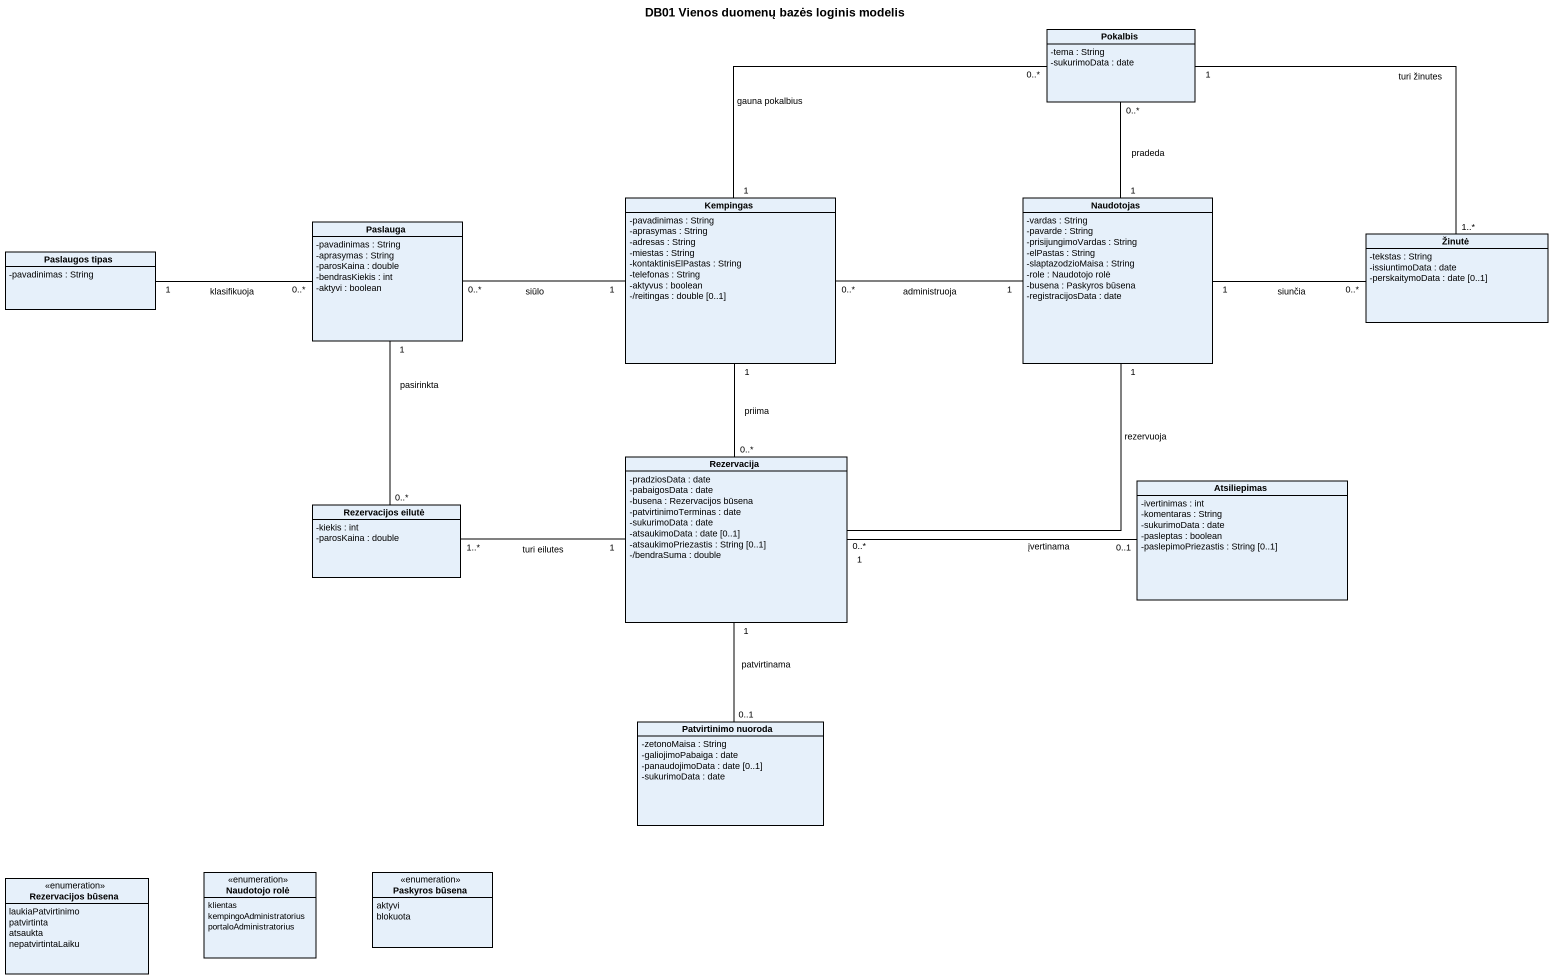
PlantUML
@startuml
title DB01 Vienos duomenų bazės loginis modelis
hide circle
hide empty members
skinparam classAttributeIconSize 0
class Pokalbis {
  -tema : String
  -sukurimoData : date
}
class Paslauga {
  -pavadinimas : String
  -aprasymas : String
  -parosKaina : double
  -bendrasKiekis : int
  -aktyvi : boolean
}
class Kempingas {
  -pavadinimas : String
  -aprasymas : String
  -adresas : String
  -miestas : String
  -kontaktinisElPastas : String
  -telefonas : String
  -aktyvus : boolean
  -/reitingas : double [0..1]
}
class Naudotojas {
  -vardas : String
  -pavarde : String
  -prisijungimoVardas : String
  -elPastas : String
  -slaptazodzioMaisa : String
  -role : Naudotojo rolė
  -busena : Paskyros būsena
  -registracijosData : date
}
class "Paslaugos tipas" as Paslaugos_tipas {
  -pavadinimas : String
}
class Žinutė {
  -tekstas : String
  -issiuntimoData : date
  -perskaitymoData : date [0..1]
}
class Rezervacija {
  -pradziosData : date
  -pabaigosData : date
  -busena : Rezervacijos būsena
  -patvirtinimoTerminas : date
  -sukurimoData : date
  -atsaukimoData : date [0..1]
  -atsaukimoPriezastis : String [0..1]
  -/bendraSuma : double
}
class Atsiliepimas {
  -ivertinimas : int
  -komentaras : String
  -sukurimoData : date
  -pasleptas : boolean
  -paslepimoPriezastis : String [0..1]
}
class "Rezervacijos eilutė" as Rezervacijos_eilutė {
  -kiekis : int
  -parosKaina : double
}
class "Patvirtinimo nuoroda" as Patvirtinimo_nuoroda {
  -zetonoMaisa : String
  -galiojimoPabaiga : date
  -panaudojimoData : date [0..1]
  -sukurimoData : date
}
enum "Rezervacijos būsena" as Rezervacijos_būsena {
  laukiaPatvirtinimo
  patvirtinta
  atsaukta
  nepatvirtintaLaiku
}
enum "Naudotojo rolė" as Naudotojo_rolė {
  klientas
  kempingoAdministratorius
  portaloAdministratorius
}
enum "Paskyros būsena" as Paskyros_būsena {
  aktyvi
  blokuota
}
Pokalbis "1" -- "1..*" Žinutė : turi žinutes
Paslauga "1" -- "0..*" Rezervacijos_eilutė : pasirinkta
Kempingas "1" -right- "0..*" Pokalbis : gauna pokalbius
Kempingas "1" -left- "0..*" Paslauga : siūlo
Kempingas "1" -- "0..*" Rezervacija : priima
Naudotojas "1" -up- "0..*" Pokalbis : pradeda
Naudotojas "1" -left- "0..*" Kempingas : administruoja
Naudotojas "1" -right- "0..*" Žinutė : siunčia
Naudotojas "1" -- "0..*" Rezervacija : rezervuoja
Paslaugos_tipas "1" -right- "0..*" Paslauga : klasifikuoja
Rezervacija "1" -right- "0..1" Atsiliepimas : įvertinama
Rezervacija "1" -left- "1..*" Rezervacijos_eilutė : turi eilutes
Rezervacija "1" -- "0..1" Patvirtinimo_nuoroda : patvirtinama
@enduml
